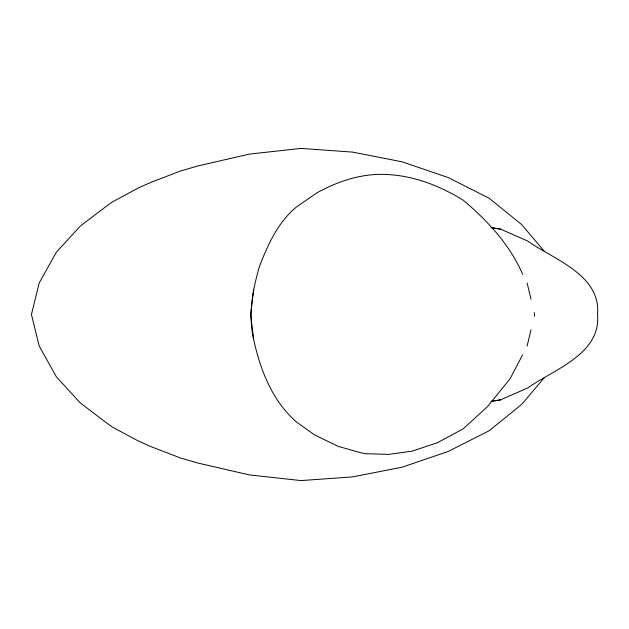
<?xml version="1.0" encoding="UTF-8"?>
<svg xmlns="http://www.w3.org/2000/svg" width="629" height="629" viewBox="0 0 629 629"><rect width="100%" height="100%" fill="white"/><g stroke="black" fill="none" stroke-linecap="round" stroke-linejoin="round"><path stroke-width="0.94" d="M522.605 274.181C509.804 244.642 487.514 220.685 463.172 200.148C440.512 186.239 415.313 176.199 388.565 174.61C363.31 172.755 338.614 180.83 316.772 192.938L296.754 206.768C278.081 221.966 268.103 244.327 259.51 266.216C252.716 289.678 248.093 314.343 253.511 338.591L253.605 339.22C260.225 369.883 272.42 401.318 296.754 422.232L314.579 434.914L338.174 446.362L360.794 452.746L364.851 453.674L388.565 454.39L412.254 451.127L437.54 442.651L463.172 428.852L487.632 406.507L510.08 378.737L522.605 354.819M253.605 289.78L250.657 314.5L253.605 339.22M527.11 346.005L531.01 329.777M534.21 316.411L534.674 314.5L534.21 312.589M544.061 377.982L521.685 404.4L489.291 430.668L448.123 451.48L402.112 467.19L352.531 476.9L300.961 480.587L249.351 474.903L197.718 463.007L180.492 457.991L151.416 446.818L138.333 441.008L112.143 426.942L105.161 421.823L80.205 402.851L56.343 376.755L39.195 346.029L31.45 314.5L39.195 282.971L56.343 252.245L80.205 226.149L105.161 207.177L112.143 202.058L138.333 187.992L151.416 182.182L180.492 171.009L197.718 165.993L249.351 154.097L300.961 148.413L352.531 152.1L402.112 161.81L448.123 177.52L489.291 198.332L521.685 224.6L544.061 251.018M491.147 401.333L500.495 399.902L527.731 387.967C553.441 369.616 601.19 354.166 597.55 314.5C601.19 274.834 553.441 259.384 527.731 241.033L500.495 229.098L491.147 227.667M491.996 401.2L500.495 399.902M500.495 229.098L491.996 227.8M527.11 282.995L531.01 299.223"/></g></svg>
